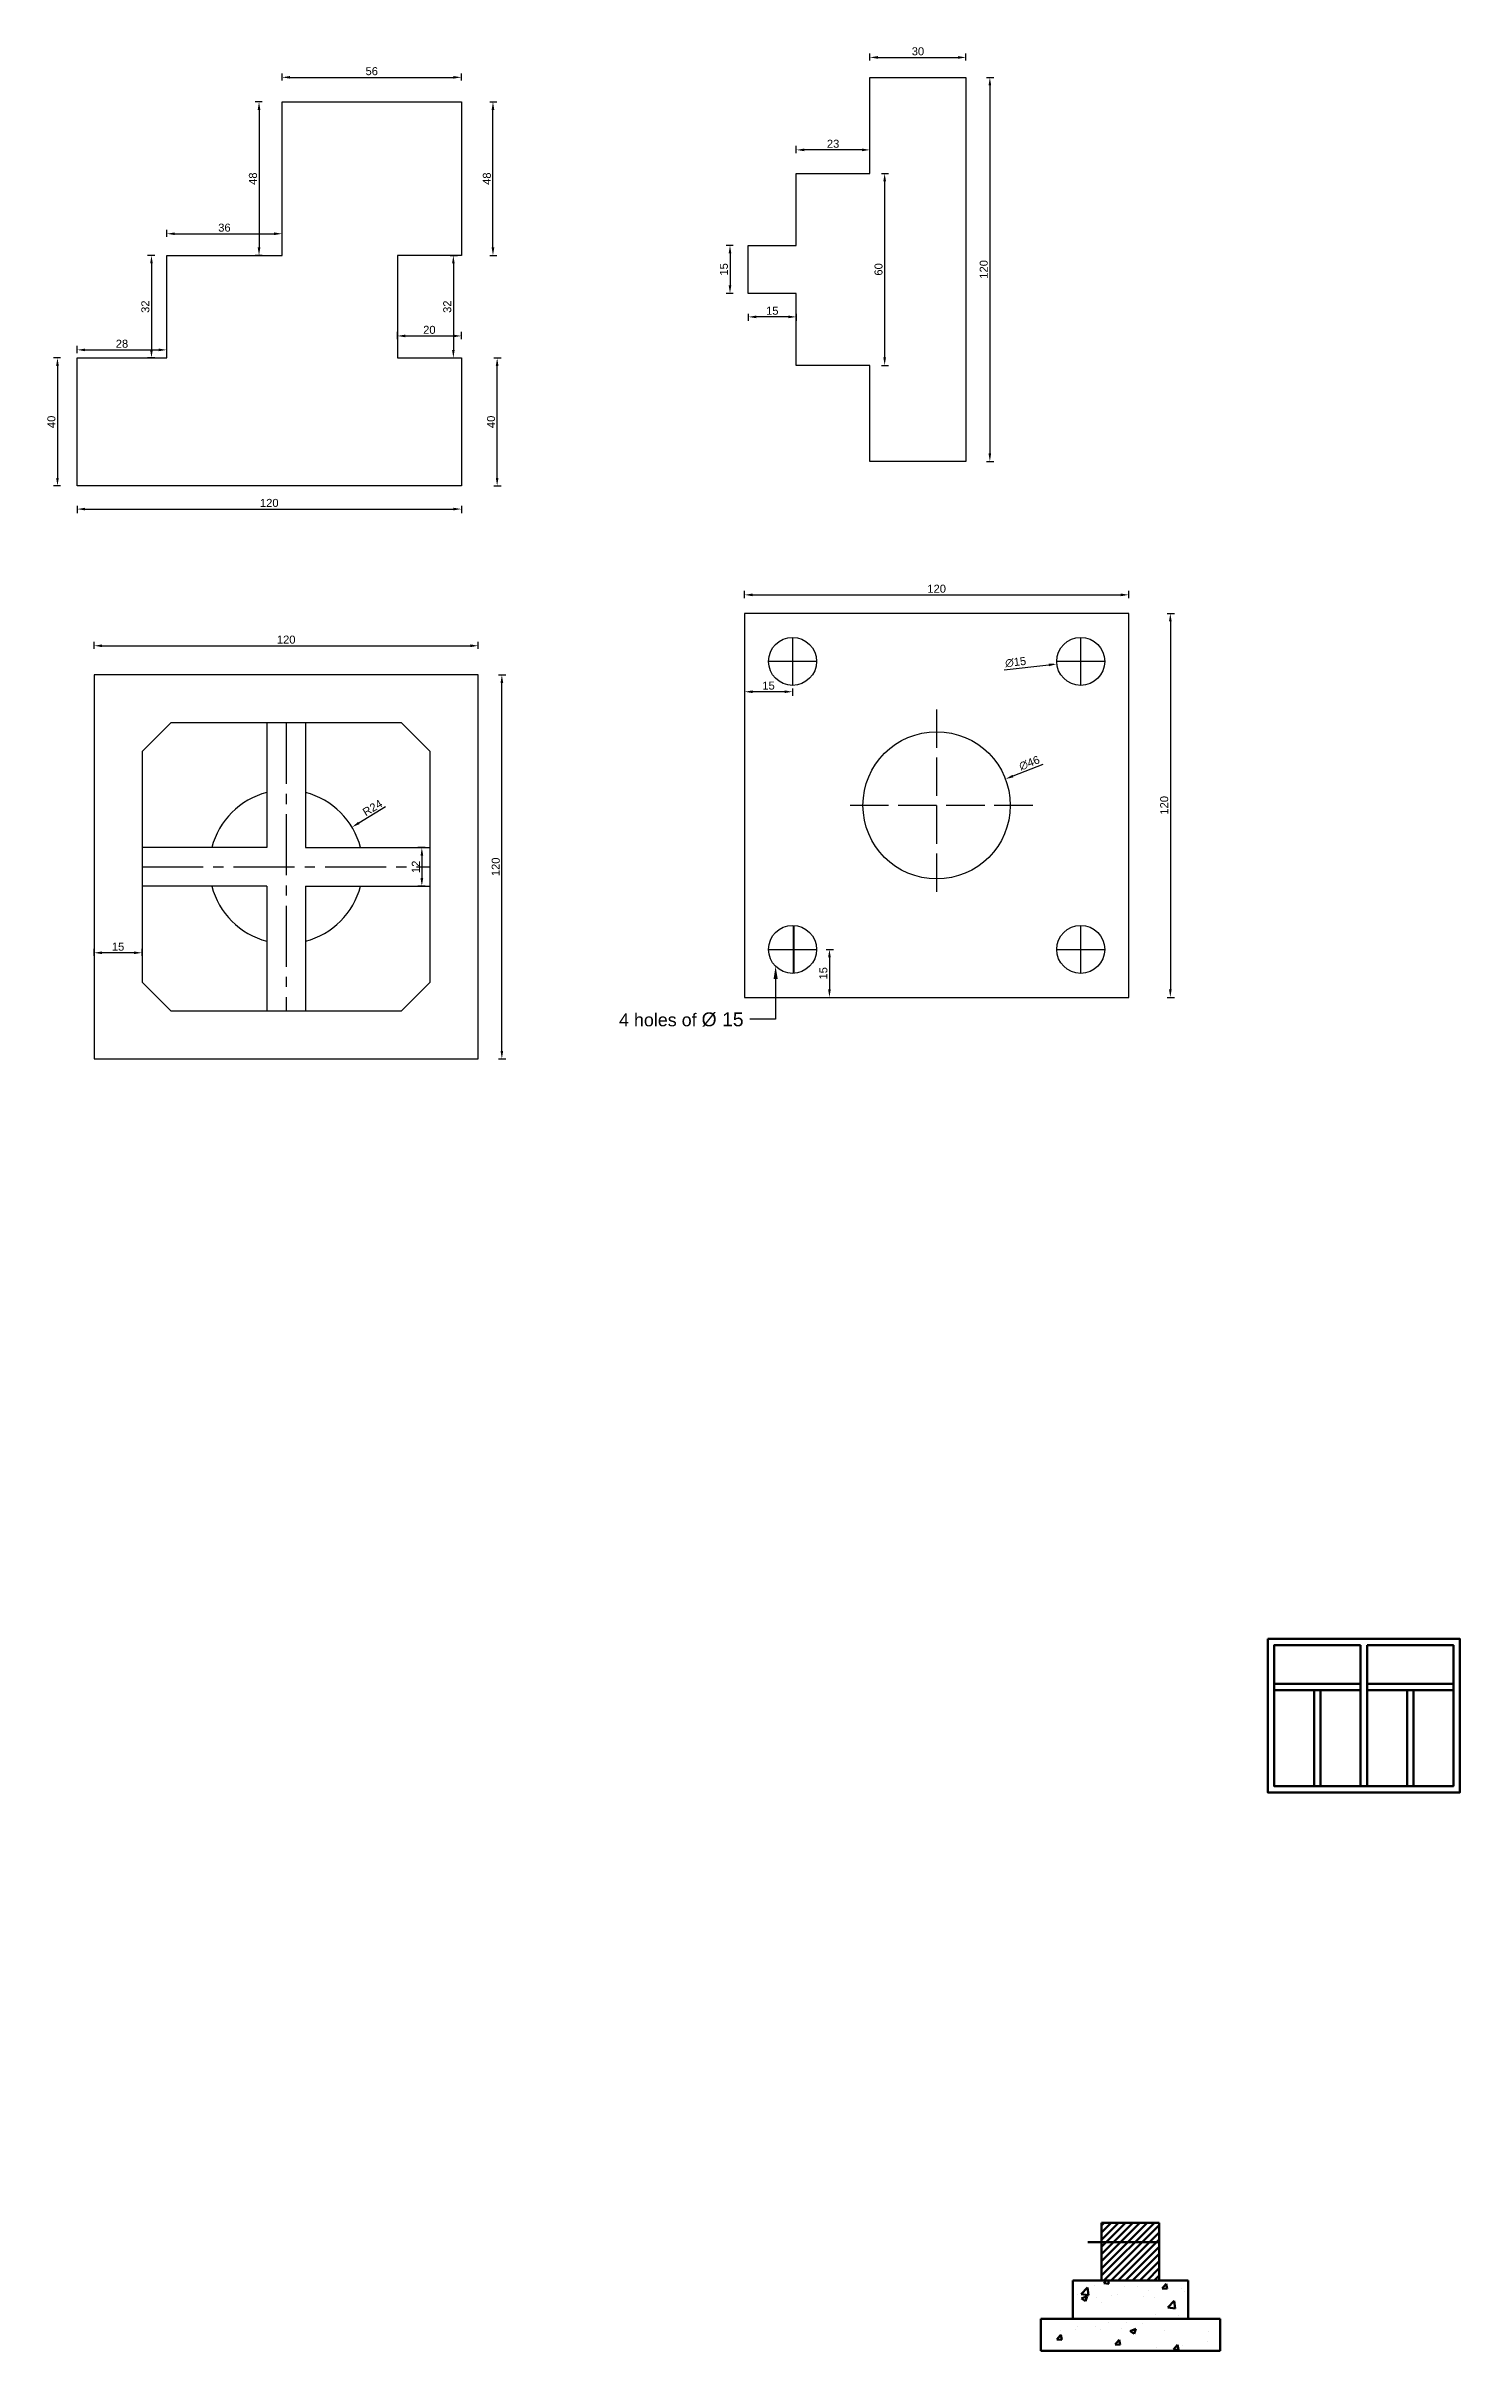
# Model space of a CAD drawing. Header units: inches. Extents: x 934 to 13503, y 40 to 6452.
# Drawn here: x 1603 to 2045, y 40 to 760 of the extents above; entities that cross this region are included whole.
import ezdxf
from ezdxf import colors
from ezdxf.entities.mleader import LeaderData, LeaderLine
from ezdxf.math import Vec2, Vec3

# ---------------------------------------------------------------- set-up
doc = ezdxf.new("R2010")
doc.units = ezdxf.units.IN
for name, pattern in [('ACAD_ISO02W100', [15, 12, -3]), ('ACAD_ISO09W100', [45, 24, -3, 6, -3, 6, -3]), ('CENTER2', [28.575, 19.05, -3.175, 3.175, -3.175])]:
    doc.linetypes.add(name, pattern=pattern)
doc.layers.add('WINDOW', color=2, linetype='Continuous')
doc.styles.get("Standard").update_dxf_attribs({"font": 'arial.ttf'})
doc.dimstyles.new('ISO-25', dxfattribs={"dimtxt": 2.5, "dimasz": 2.5, "dimexe": 1.25, "dimexo": 0.275, "dimtad": 1, "dimdsep": 46, "dimtxsty": 'Standard', "dimcen": 2.5, "dimclrd": 256, "dimadec": 0, "dimazin": 0, "dimtfac": 1, "dimtmove": 0, "dimatfit": 3, "dimfxl": 1, "dimfxlon": 1, "dimarcsym": 0})

# ---------------------------------------------------------------- blocks, each defined once
blk = doc.blocks.new('*D10')
at = {"color": 0, "lineweight": -2, "transparency": 16777216}
for p, q in [((1676.7, 749), (1676.7, 751.25)), ((1732.7, 749), (1732.7, 751.25))]:
    blk.add_line(p, q, dxfattribs=at)
at = {"lineweight": -2, "transparency": 16777216}
blk.add_line((1679.2, 750), (1730.2, 750), dxfattribs=at)
at = {"lineweight": 80, "transparency": 16777216}
for points in [[(1679.2, 750.42), (1679.2, 749.59), (1676.7, 750)], [(1730.2, 750.42), (1730.2, 749.59), (1732.7, 750)]]:
    blk.add_solid(points, dxfattribs=at)
at = {"layer": 'Defpoints', "color": 0, "lineweight": 80, "transparency": 16777216}
for p in [(1732.7, 750), (1676.7, 742.33), (1732.7, 742.33)]:
    blk.add_point(p, dxfattribs=at)
at = {"color": 0, "transparency": 16777216, "insert": (1704.7, 751.91), "char_height": 2.5, "attachment_point": 5}
blk.add_mtext('56', dxfattribs=at)
blk = doc.blocks.new('*D11')
at = {"color": 0, "lineweight": -2, "transparency": 16777216}
for p, q in [((1670.5, 742.33), (1668.25, 742.33)), ((1670.5, 694.33), (1668.25, 694.33))]:
    blk.add_line(p, q, dxfattribs=at)
at = {"lineweight": -2, "transparency": 16777216}
blk.add_line((1669.5, 739.83), (1669.5, 696.83), dxfattribs=at)
at = {"lineweight": 80, "transparency": 16777216}
for points in [[(1669.09, 739.83), (1669.92, 739.83), (1669.5, 742.33)], [(1669.09, 696.83), (1669.92, 696.83), (1669.5, 694.33)]]:
    blk.add_solid(points, dxfattribs=at)
at = {"layer": 'Defpoints', "color": 0, "lineweight": 80, "transparency": 16777216}
for p in [(1676.7, 742.33), (1669.5, 694.33), (1676.7, 694.33)]:
    blk.add_point(p, dxfattribs=at)
at = {"color": 0, "transparency": 16777216, "insert": (1667.6, 718.33), "char_height": 2.5, "attachment_point": 5, "rotation": 90}
blk.add_mtext('48', dxfattribs=at)
blk = doc.blocks.new('*D12')
at = {"color": 0, "lineweight": -2, "transparency": 16777216}
for p, q in [((1640.7, 700.12), (1640.7, 702.37)), ((1676.7, 700.12), (1676.7, 702.37))]:
    blk.add_line(p, q, dxfattribs=at)
at = {"lineweight": -2, "transparency": 16777216}
blk.add_line((1643.2, 701.12), (1674.2, 701.12), dxfattribs=at)
at = {"lineweight": 80, "transparency": 16777216}
for points in [[(1643.2, 701.54), (1643.2, 700.7), (1640.7, 701.12)], [(1674.2, 701.54), (1674.2, 700.7), (1676.7, 701.12)]]:
    blk.add_solid(points, dxfattribs=at)
at = {"layer": 'Defpoints', "color": 0, "lineweight": 80, "transparency": 16777216}
for p in [(1676.7, 701.12), (1640.7, 694.33), (1676.7, 694.33)]:
    blk.add_point(p, dxfattribs=at)
at = {"color": 0, "transparency": 16777216, "insert": (1658.7, 703.02), "char_height": 2.5, "attachment_point": 5}
blk.add_mtext('36', dxfattribs=at)
blk = doc.blocks.new('*D13')
at = {"color": 0, "lineweight": -2, "transparency": 16777216}
for p, q in [((1636.91, 694.33), (1634.66, 694.33)), ((1636.91, 662.33), (1634.66, 662.33))]:
    blk.add_line(p, q, dxfattribs=at)
at = {"lineweight": -2, "transparency": 16777216}
blk.add_line((1635.91, 691.83), (1635.91, 664.83), dxfattribs=at)
at = {"lineweight": 80, "transparency": 16777216}
for points in [[(1635.49, 691.83), (1636.32, 691.83), (1635.91, 694.33)], [(1635.49, 664.83), (1636.32, 664.83), (1635.91, 662.33)]]:
    blk.add_solid(points, dxfattribs=at)
at = {"layer": 'Defpoints', "color": 0, "lineweight": 80, "transparency": 16777216}
for p in [(1640.7, 694.33), (1635.91, 662.33), (1640.7, 662.33)]:
    blk.add_point(p, dxfattribs=at)
at = {"color": 0, "transparency": 16777216, "insert": (1634.01, 678.33), "char_height": 2.5, "attachment_point": 5, "rotation": 90}
blk.add_mtext('32', dxfattribs=at)
blk = doc.blocks.new('*D14')
at = {"color": 0, "lineweight": -2, "transparency": 16777216}
for p, q in [((1612.7, 663.83), (1612.7, 666.08)), ((1640.7, 663.83), (1640.7, 666.08))]:
    blk.add_line(p, q, dxfattribs=at)
at = {"lineweight": -2, "transparency": 16777216}
blk.add_line((1615.2, 664.83), (1638.2, 664.83), dxfattribs=at)
at = {"lineweight": 80, "transparency": 16777216}
for points in [[(1615.2, 665.24), (1615.2, 664.41), (1612.7, 664.83)], [(1638.2, 665.24), (1638.2, 664.41), (1640.7, 664.83)]]:
    blk.add_solid(points, dxfattribs=at)
at = {"layer": 'Defpoints', "color": 0, "lineweight": 80, "transparency": 16777216}
for p in [(1640.7, 664.83), (1612.7, 662.33), (1640.7, 662.33)]:
    blk.add_point(p, dxfattribs=at)
at = {"color": 0, "transparency": 16777216, "insert": (1626.7, 666.73), "char_height": 2.5, "attachment_point": 5}
blk.add_mtext('28', dxfattribs=at)
blk = doc.blocks.new('*D15')
at = {"color": 0, "lineweight": -2, "transparency": 16777216}
for p, q in [((1607.55, 662.33), (1605.3, 662.33)), ((1607.55, 622.33), (1605.3, 622.33))]:
    blk.add_line(p, q, dxfattribs=at)
at = {"lineweight": -2, "transparency": 16777216}
blk.add_line((1606.55, 659.83), (1606.55, 624.83), dxfattribs=at)
at = {"lineweight": 80, "transparency": 16777216}
for points in [[(1606.14, 659.83), (1606.97, 659.83), (1606.55, 662.33)], [(1606.14, 624.83), (1606.97, 624.83), (1606.55, 622.33)]]:
    blk.add_solid(points, dxfattribs=at)
at = {"layer": 'Defpoints', "color": 0, "lineweight": 80, "transparency": 16777216}
for p in [(1612.7, 662.33), (1606.55, 622.33), (1612.7, 622.33)]:
    blk.add_point(p, dxfattribs=at)
at = {"color": 0, "transparency": 16777216, "insert": (1604.65, 642.33), "char_height": 2.5, "attachment_point": 5, "rotation": 90}
blk.add_mtext('40', dxfattribs=at)
blk = doc.blocks.new('*D16')
at = {"color": 0, "lineweight": -2, "transparency": 16777216}
for p, q in [((1612.7, 616.08), (1612.7, 613.83)), ((1732.7, 616.08), (1732.7, 613.83))]:
    blk.add_line(p, q, dxfattribs=at)
at = {"lineweight": -2, "transparency": 16777216}
blk.add_line((1615.2, 615.08), (1730.2, 615.08), dxfattribs=at)
at = {"lineweight": 80, "transparency": 16777216}
for points in [[(1615.2, 615.5), (1615.2, 614.67), (1612.7, 615.08)], [(1730.2, 615.5), (1730.2, 614.67), (1732.7, 615.08)]]:
    blk.add_solid(points, dxfattribs=at)
at = {"layer": 'Defpoints', "color": 0, "lineweight": 80, "transparency": 16777216}
for p in [(1612.7, 622.33), (1732.7, 622.33), (1732.7, 615.08)]:
    blk.add_point(p, dxfattribs=at)
at = {"color": 0, "transparency": 16777216, "insert": (1672.7, 616.99), "char_height": 2.5, "attachment_point": 5}
blk.add_mtext('120', dxfattribs=at)
blk = doc.blocks.new('*D17')
at = {"color": 0, "lineweight": -2, "transparency": 16777216}
for p, q in [((1742.87, 662.33), (1745.12, 662.33)), ((1742.87, 622.33), (1745.12, 622.33))]:
    blk.add_line(p, q, dxfattribs=at)
at = {"lineweight": -2, "transparency": 16777216}
blk.add_line((1743.87, 624.83), (1743.87, 659.83), dxfattribs=at)
at = {"lineweight": 80, "transparency": 16777216}
for points in [[(1743.45, 659.83), (1744.28, 659.83), (1743.87, 662.33)], [(1743.45, 624.83), (1744.28, 624.83), (1743.87, 622.33)]]:
    blk.add_solid(points, dxfattribs=at)
at = {"layer": 'Defpoints', "color": 0, "lineweight": 80, "transparency": 16777216}
for p in [(1732.7, 662.33), (1743.87, 662.33), (1732.7, 622.33)]:
    blk.add_point(p, dxfattribs=at)
at = {"color": 0, "transparency": 16777216, "insert": (1741.96, 642.33), "char_height": 2.5, "attachment_point": 5, "rotation": 90}
blk.add_mtext('40', dxfattribs=at)
blk = doc.blocks.new('*D18')
at = {"color": 0, "lineweight": -2, "transparency": 16777216}
for p, q in [((1712.7, 668.18), (1712.7, 670.43)), ((1732.7, 668.18), (1732.7, 670.43))]:
    blk.add_line(p, q, dxfattribs=at)
at = {"lineweight": -2, "transparency": 16777216}
blk.add_line((1715.2, 669.18), (1730.2, 669.18), dxfattribs=at)
at = {"lineweight": 80, "transparency": 16777216}
for points in [[(1715.2, 669.6), (1715.2, 668.77), (1712.7, 669.18)], [(1730.2, 669.6), (1730.2, 668.77), (1732.7, 669.18)]]:
    blk.add_solid(points, dxfattribs=at)
at = {"layer": 'Defpoints', "color": 0, "lineweight": 80, "transparency": 16777216}
for p in [(1732.7, 669.18), (1712.7, 662.33), (1732.7, 662.33)]:
    blk.add_point(p, dxfattribs=at)
at = {"color": 0, "transparency": 16777216, "insert": (1722.7, 671.08), "char_height": 2.5, "attachment_point": 5}
blk.add_mtext('20', dxfattribs=at)
blk = doc.blocks.new('*D19')
at = {"color": 0, "lineweight": -2, "transparency": 16777216}
for p, q in [((1729.2, 694.33), (1731.45, 694.33)), ((1729.2, 662.33), (1731.45, 662.33))]:
    blk.add_line(p, q, dxfattribs=at)
at = {"lineweight": -2, "transparency": 16777216}
blk.add_line((1730.2, 691.83), (1730.2, 664.83), dxfattribs=at)
at = {"lineweight": 80, "transparency": 16777216}
for points in [[(1729.78, 691.83), (1730.61, 691.83), (1730.2, 694.33)], [(1729.78, 664.83), (1730.61, 664.83), (1730.2, 662.33)]]:
    blk.add_solid(points, dxfattribs=at)
at = {"layer": 'Defpoints', "color": 0, "lineweight": 80, "transparency": 16777216}
for p in [(1712.7, 694.33), (1712.7, 662.33), (1730.2, 662.33)]:
    blk.add_point(p, dxfattribs=at)
at = {"color": 0, "transparency": 16777216, "insert": (1728.29, 678.33), "char_height": 2.5, "attachment_point": 5, "rotation": 90}
blk.add_mtext('32', dxfattribs=at)
blk = doc.blocks.new('*D20')
at = {"color": 0, "lineweight": -2, "transparency": 16777216}
for p, q in [((1741.56, 742.33), (1743.81, 742.33)), ((1741.56, 694.33), (1743.81, 694.33))]:
    blk.add_line(p, q, dxfattribs=at)
at = {"lineweight": -2, "transparency": 16777216}
blk.add_line((1742.56, 696.83), (1742.56, 739.83), dxfattribs=at)
at = {"lineweight": 80, "transparency": 16777216}
for points in [[(1742.14, 739.83), (1742.98, 739.83), (1742.56, 742.33)], [(1742.14, 696.83), (1742.98, 696.83), (1742.56, 694.33)]]:
    blk.add_solid(points, dxfattribs=at)
at = {"layer": 'Defpoints', "color": 0, "lineweight": 80, "transparency": 16777216}
for p in [(1732.7, 742.33), (1742.56, 742.33), (1732.7, 694.33)]:
    blk.add_point(p, dxfattribs=at)
at = {"color": 0, "transparency": 16777216, "insert": (1740.66, 718.33), "char_height": 2.5, "attachment_point": 5, "rotation": 90}
blk.add_mtext('48', dxfattribs=at)
blk = doc.blocks.new('*D21')
at = {"color": 0, "lineweight": -2, "transparency": 16777216}
for p, q in [((1860.28, 755.22), (1860.28, 757.47)), ((1890.28, 755.22), (1890.28, 757.47))]:
    blk.add_line(p, q, dxfattribs=at)
at = {"lineweight": -2, "transparency": 16777216}
blk.add_line((1862.78, 756.22), (1887.78, 756.22), dxfattribs=at)
at = {"lineweight": 80, "transparency": 16777216}
for points in [[(1862.78, 756.64), (1862.78, 755.8), (1860.28, 756.22)], [(1887.78, 756.64), (1887.78, 755.8), (1890.28, 756.22)]]:
    blk.add_solid(points, dxfattribs=at)
at = {"layer": 'Defpoints', "color": 0, "lineweight": 80, "transparency": 16777216}
for p in [(1860.28, 749.98), (1890.28, 756.22), (1890.28, 749.98)]:
    blk.add_point(p, dxfattribs=at)
at = {"color": 0, "transparency": 16777216, "insert": (1875.28, 758.12), "char_height": 2.5, "attachment_point": 5}
blk.add_mtext('30', dxfattribs=at)
blk = doc.blocks.new('*D22')
at = {"color": 0, "lineweight": -2, "transparency": 16777216}
for p, q in [((1896.74, 749.98), (1898.99, 749.98)), ((1896.74, 629.98), (1898.99, 629.98))]:
    blk.add_line(p, q, dxfattribs=at)
at = {"lineweight": -2, "transparency": 16777216}
blk.add_line((1897.74, 747.48), (1897.74, 632.48), dxfattribs=at)
at = {"lineweight": 80, "transparency": 16777216}
for points in [[(1897.32, 747.48), (1898.15, 747.48), (1897.74, 749.98)], [(1897.32, 632.48), (1898.15, 632.48), (1897.74, 629.98)]]:
    blk.add_solid(points, dxfattribs=at)
at = {"layer": 'Defpoints', "color": 0, "lineweight": 80, "transparency": 16777216}
for p in [(1890.28, 749.98), (1890.28, 629.98), (1897.74, 629.98)]:
    blk.add_point(p, dxfattribs=at)
at = {"color": 0, "transparency": 16777216, "insert": (1895.84, 689.98), "char_height": 2.5, "attachment_point": 5, "rotation": 90}
blk.add_mtext('120', dxfattribs=at)
blk = doc.blocks.new('*D23')
at = {"color": 0, "lineweight": -2, "transparency": 16777216}
for p, q in [((1863.88, 719.98), (1866.13, 719.98)), ((1863.88, 659.98), (1866.13, 659.98))]:
    blk.add_line(p, q, dxfattribs=at)
at = {"lineweight": -2, "transparency": 16777216}
blk.add_line((1864.88, 717.48), (1864.88, 662.48), dxfattribs=at)
at = {"lineweight": 80, "transparency": 16777216}
for points in [[(1864.47, 717.48), (1865.3, 717.48), (1864.88, 719.98)], [(1864.47, 662.48), (1865.3, 662.48), (1864.88, 659.98)]]:
    blk.add_solid(points, dxfattribs=at)
at = {"layer": 'Defpoints', "color": 0, "lineweight": 80, "transparency": 16777216}
for p in [(1860.28, 719.98), (1860.28, 659.98), (1864.88, 659.98)]:
    blk.add_point(p, dxfattribs=at)
at = {"color": 0, "transparency": 16777216, "insert": (1862.98, 689.98), "char_height": 2.5, "attachment_point": 5, "rotation": 90}
blk.add_mtext('60', dxfattribs=at)
blk = doc.blocks.new('*D24')
at = {"color": 0, "lineweight": -2, "transparency": 16777216}
for p, q in [((1822.28, 676.14), (1822.28, 673.89)), ((1837.28, 676.14), (1837.28, 673.89))]:
    blk.add_line(p, q, dxfattribs=at)
at = {"lineweight": -2, "transparency": 16777216}
blk.add_line((1834.78, 675.14), (1824.78, 675.14), dxfattribs=at)
at = {"lineweight": 80, "transparency": 16777216}
for points in [[(1824.78, 675.55), (1824.78, 674.72), (1822.28, 675.14)], [(1834.78, 675.55), (1834.78, 674.72), (1837.28, 675.14)]]:
    blk.add_solid(points, dxfattribs=at)
at = {"layer": 'Defpoints', "color": 0, "lineweight": 80, "transparency": 16777216}
for p in [(1822.28, 682.48), (1837.28, 682.48), (1822.28, 675.14)]:
    blk.add_point(p, dxfattribs=at)
at = {"color": 0, "transparency": 16777216, "insert": (1829.78, 677.04), "char_height": 2.5, "attachment_point": 5}
blk.add_mtext('15', dxfattribs=at)
blk = doc.blocks.new('*D25')
at = {"color": 0, "lineweight": -2, "transparency": 16777216}
for p, q in [((1817.59, 697.48), (1815.34, 697.48)), ((1817.59, 682.48), (1815.34, 682.48))]:
    blk.add_line(p, q, dxfattribs=at)
at = {"lineweight": -2, "transparency": 16777216}
blk.add_line((1816.59, 694.98), (1816.59, 684.98), dxfattribs=at)
at = {"lineweight": 80, "transparency": 16777216}
for points in [[(1816.17, 694.98), (1817, 694.98), (1816.59, 697.48)], [(1816.17, 684.98), (1817, 684.98), (1816.59, 682.48)]]:
    blk.add_solid(points, dxfattribs=at)
at = {"layer": 'Defpoints', "color": 0, "lineweight": 80, "transparency": 16777216}
for p in [(1822.28, 697.48), (1816.59, 682.48), (1822.28, 682.48)]:
    blk.add_point(p, dxfattribs=at)
at = {"color": 0, "transparency": 16777216, "insert": (1814.69, 689.98), "char_height": 2.5, "attachment_point": 5, "rotation": 90}
blk.add_mtext('15', dxfattribs=at)
blk = doc.blocks.new('*D26')
at = {"color": 0, "lineweight": -2, "transparency": 16777216}
for p, q in [((1837.28, 726.33), (1837.28, 728.58)), ((1860.28, 726.33), (1860.28, 728.58))]:
    blk.add_line(p, q, dxfattribs=at)
at = {"lineweight": -2, "transparency": 16777216}
blk.add_line((1857.78, 727.33), (1839.78, 727.33), dxfattribs=at)
at = {"lineweight": 80, "transparency": 16777216}
for points in [[(1839.78, 727.75), (1839.78, 726.91), (1837.28, 727.33)], [(1857.78, 727.75), (1857.78, 726.91), (1860.28, 727.33)]]:
    blk.add_solid(points, dxfattribs=at)
at = {"layer": 'Defpoints', "color": 0, "lineweight": 80, "transparency": 16777216}
for p in [(1837.28, 727.33), (1837.28, 719.98), (1860.28, 719.98)]:
    blk.add_point(p, dxfattribs=at)
at = {"color": 0, "transparency": 16777216, "insert": (1848.78, 729.23), "char_height": 2.5, "attachment_point": 5}
blk.add_mtext('23', dxfattribs=at)
blk = doc.blocks.new('*D63')
at = {"color": 0, "lineweight": -2, "transparency": 16777216}
for p, q in [((1617.98, 571.37), (1617.98, 573.62)), ((1737.98, 571.37), (1737.98, 573.62))]:
    blk.add_line(p, q, dxfattribs=at)
at = {"lineweight": -2, "transparency": 16777216}
blk.add_line((1620.48, 572.37), (1735.48, 572.37), dxfattribs=at)
at = {"lineweight": 80, "transparency": 16777216}
for points in [[(1620.48, 572.79), (1620.48, 571.95), (1617.98, 572.37)], [(1735.48, 572.79), (1735.48, 571.95), (1737.98, 572.37)]]:
    blk.add_solid(points, dxfattribs=at)
at = {"layer": 'Defpoints', "color": 0, "lineweight": 80, "transparency": 16777216}
for p in [(1737.98, 572.37), (1617.98, 563.28), (1737.98, 563.28)]:
    blk.add_point(p, dxfattribs=at)
at = {"color": 0, "transparency": 16777216, "insert": (1677.98, 574.27), "char_height": 2.5, "attachment_point": 5}
blk.add_mtext('120', dxfattribs=at)
blk = doc.blocks.new('*D64')
at = {"color": 0, "lineweight": -2, "transparency": 16777216}
for p, q in [((1744.33, 563.28), (1746.58, 563.28)), ((1744.33, 443.28), (1746.58, 443.28))]:
    blk.add_line(p, q, dxfattribs=at)
at = {"lineweight": -2, "transparency": 16777216}
blk.add_line((1745.33, 445.78), (1745.33, 560.78), dxfattribs=at)
at = {"lineweight": 80, "transparency": 16777216}
for points in [[(1744.92, 560.78), (1745.75, 560.78), (1745.33, 563.28)], [(1744.92, 445.78), (1745.75, 445.78), (1745.33, 443.28)]]:
    blk.add_solid(points, dxfattribs=at)
at = {"layer": 'Defpoints', "color": 0, "lineweight": 80, "transparency": 16777216}
for p in [(1737.98, 563.28), (1745.33, 563.28), (1737.98, 443.28)]:
    blk.add_point(p, dxfattribs=at)
at = {"color": 0, "transparency": 16777216, "insert": (1743.43, 503.28), "char_height": 2.5, "attachment_point": 5, "rotation": 90}
blk.add_mtext('120', dxfattribs=at)
blk = doc.blocks.new('*D65')
at = {"color": 0, "lineweight": -2, "transparency": 16777216}
for p, q in [((1721.35, 509.28), (1719.1, 509.28)), ((1721.35, 497.28), (1719.1, 497.28))]:
    blk.add_line(p, q, dxfattribs=at)
at = {"lineweight": -2, "transparency": 16777216}
blk.add_line((1720.35, 506.78), (1720.35, 499.78), dxfattribs=at)
at = {"lineweight": 80, "transparency": 16777216}
for points in [[(1719.94, 506.78), (1720.77, 506.78), (1720.35, 509.28)], [(1719.94, 499.78), (1720.77, 499.78), (1720.35, 497.28)]]:
    blk.add_solid(points, dxfattribs=at)
at = {"layer": 'Defpoints', "color": 0, "lineweight": 80, "transparency": 16777216}
for p in [(1722.98, 509.28), (1720.35, 497.28), (1722.98, 497.28)]:
    blk.add_point(p, dxfattribs=at)
at = {"color": 0, "transparency": 16777216, "insert": (1718.47, 503.28), "char_height": 2.5, "attachment_point": 5, "rotation": 90}
blk.add_mtext('12', dxfattribs=at)
blk = doc.blocks.new('*D66')
at = {"color": 0, "lineweight": -2, "transparency": 16777216}
for p, q in [((1617.98, 475.42), (1617.98, 477.67)), ((1632.98, 475.42), (1632.98, 477.67))]:
    blk.add_line(p, q, dxfattribs=at)
at = {"lineweight": -2, "transparency": 16777216}
blk.add_line((1630.48, 476.42), (1620.48, 476.42), dxfattribs=at)
at = {"lineweight": 80, "transparency": 16777216}
for points in [[(1620.48, 476.84), (1620.48, 476.01), (1617.98, 476.42)], [(1630.48, 476.84), (1630.48, 476.01), (1632.98, 476.42)]]:
    blk.add_solid(points, dxfattribs=at)
at = {"layer": 'Defpoints', "color": 0, "lineweight": 80, "transparency": 16777216}
for p in [(1617.98, 476.42), (1617.98, 467.28), (1632.98, 467.28)]:
    blk.add_point(p, dxfattribs=at)
at = {"color": 0, "transparency": 16777216, "insert": (1625.48, 478.32), "char_height": 2.5, "attachment_point": 5}
blk.add_mtext('15', dxfattribs=at)
blk = doc.blocks.new('*D67')
at = {"color": 0, "lineweight": -2, "transparency": 16777216}
for p, q in [((1821.12, 587.28), (1821.12, 589.53)), ((1941.12, 587.28), (1941.12, 589.53))]:
    blk.add_line(p, q, dxfattribs=at)
at = {"lineweight": -2, "transparency": 16777216}
blk.add_line((1823.62, 588.28), (1938.62, 588.28), dxfattribs=at)
at = {"lineweight": 80, "transparency": 16777216}
for points in [[(1823.62, 588.69), (1823.62, 587.86), (1821.12, 588.28)], [(1938.62, 588.69), (1938.62, 587.86), (1941.12, 588.28)]]:
    blk.add_solid(points, dxfattribs=at)
at = {"layer": 'Defpoints', "color": 0, "lineweight": 80, "transparency": 16777216}
for p in [(1941.12, 588.28), (1821.12, 582.5), (1941.12, 582.5)]:
    blk.add_point(p, dxfattribs=at)
at = {"color": 0, "transparency": 16777216, "insert": (1881.12, 590.18), "char_height": 2.5, "attachment_point": 5}
blk.add_mtext('120', dxfattribs=at)
blk = doc.blocks.new('*D68')
at = {"color": 0, "lineweight": -2, "transparency": 16777216}
for p, q in [((1953.11, 582.5), (1955.36, 582.5)), ((1953.11, 462.5), (1955.36, 462.5))]:
    blk.add_line(p, q, dxfattribs=at)
at = {"lineweight": -2, "transparency": 16777216}
blk.add_line((1954.11, 580), (1954.11, 465), dxfattribs=at)
at = {"lineweight": 80, "transparency": 16777216}
for points in [[(1953.69, 580), (1954.52, 580), (1954.11, 582.5)], [(1953.69, 465), (1954.52, 465), (1954.11, 462.5)]]:
    blk.add_solid(points, dxfattribs=at)
at = {"layer": 'Defpoints', "color": 0, "lineweight": 80, "transparency": 16777216}
for p in [(1941.12, 582.5), (1941.12, 462.5), (1954.11, 462.5)]:
    blk.add_point(p, dxfattribs=at)
at = {"color": 0, "transparency": 16777216, "insert": (1952.2, 522.5), "char_height": 2.5, "attachment_point": 5, "rotation": 90}
blk.add_mtext('120', dxfattribs=at)
blk = doc.blocks.new('*D69')
at = {"color": 0, "lineweight": -2, "transparency": 16777216}
for p, q in [((1846.64, 477.5), (1848.89, 477.5)), ((1846.64, 462.5), (1848.89, 462.5))]:
    blk.add_line(p, q, dxfattribs=at)
at = {"lineweight": -2, "transparency": 16777216}
blk.add_line((1847.64, 475), (1847.64, 465), dxfattribs=at)
at = {"lineweight": 80, "transparency": 16777216}
for points in [[(1847.22, 475), (1848.06, 475), (1847.64, 477.5)], [(1847.22, 465), (1848.06, 465), (1847.64, 462.5)]]:
    blk.add_solid(points, dxfattribs=at)
at = {"layer": 'Defpoints', "color": 0, "lineweight": 80, "transparency": 16777216}
for p in [(1836.12, 477.5), (1836.12, 462.5), (1847.64, 462.5)]:
    blk.add_point(p, dxfattribs=at)
at = {"color": 0, "transparency": 16777216, "insert": (1845.74, 470), "char_height": 2.5, "attachment_point": 5, "rotation": 90}
blk.add_mtext('15', dxfattribs=at)
blk = doc.blocks.new('*D70')
at = {"color": 0, "lineweight": -2, "transparency": 16777216}
for p, q in [((1821.12, 559), (1821.12, 556.75)), ((1836.12, 559), (1836.12, 556.75))]:
    blk.add_line(p, q, dxfattribs=at)
at = {"lineweight": -2, "transparency": 16777216}
blk.add_line((1833.62, 558), (1823.62, 558), dxfattribs=at)
at = {"lineweight": 80, "transparency": 16777216}
for points in [[(1823.62, 558.42), (1823.62, 557.58), (1821.12, 558)], [(1833.62, 558.42), (1833.62, 557.58), (1836.12, 558)]]:
    blk.add_solid(points, dxfattribs=at)
at = {"layer": 'Defpoints', "color": 0, "lineweight": 80, "transparency": 16777216}
for p in [(1821.12, 567.5), (1836.12, 567.5), (1821.12, 558)]:
    blk.add_point(p, dxfattribs=at)
at = {"color": 0, "transparency": 16777216, "insert": (1828.62, 559.9), "char_height": 2.5, "attachment_point": 5}
blk.add_mtext('15', dxfattribs=at)

msp = doc.modelspace()

# ---------------------------------------------------------------- linework, layer by layer
for p, q in [((1860.284, 749.982), (1890.284, 749.982)), ((1860.284, 719.982), (1860.284, 749.982)), ((1890.284, 749.982), (1890.284, 629.982)), ((1676.695, 742.326), (1732.695, 742.326)), ((1676.695, 694.326), (1676.695, 742.326)), ((1732.695, 742.326), (1732.695, 694.326)), ((1837.284, 697.482), (1837.284, 719.982)), ((1837.284, 719.982), (1860.284, 719.982)), ((1640.695, 662.326), (1640.695, 694.326)), ((1640.695, 694.326), (1676.695, 694.326)), ((1732.695, 694.326), (1712.695, 694.326)), ((1712.695, 694.326), (1712.695, 662.326)), ((1822.284, 682.482), (1822.284, 697.482)), ((1822.284, 697.482), (1837.284, 697.482)), ((1837.284, 682.482), (1822.284, 682.482)), ((1837.284, 659.982), (1837.284, 682.482)), ((1612.695, 622.326), (1612.695, 662.326)), ((1612.695, 662.326), (1640.695, 662.326)), ((1712.695, 662.326), (1732.695, 662.326)), ((1732.695, 662.326), (1732.695, 622.326)), ((1860.284, 659.982), (1837.284, 659.982)), ((1860.284, 629.982), (1860.284, 659.982)), ((1890.284, 629.982), (1860.284, 629.982)), ((1732.695, 622.326), (1612.695, 622.326)), ((1941.119, 582.496), (1821.119, 582.496)), ((1821.119, 582.496), (1821.119, 462.496)), ((1941.119, 462.496), (1941.119, 582.496)), ((1902.244, 564.849), (1916.18, 566.394)), ((1671.98, 548.283), (1671.98, 509.283)), ((1683.98, 548.283), (1683.98, 509.283)), ((1914.312, 535.221), (1904.929, 531.624)), ((1708.983, 521.997), (1700.667, 516.977)), ((1671.98, 509.283), (1632.98, 509.283)), ((1683.98, 509.283), (1722.98, 509.283)), ((1671.98, 497.283), (1632.98, 497.283)), ((1671.98, 497.283), (1671.98, 458.283)), ((1683.98, 497.283), (1722.98, 497.283)), ((1683.98, 497.283), (1683.98, 458.283)), ((1821.119, 462.496), (1941.119, 462.496))]:
    msp.add_line(p, q)
at = {"linetype": 'ACAD_ISO09W100'}
for p, q in [((1836.119, 574.996), (1836.119, 559.996)), ((1926.119, 559.996), (1926.119, 574.996)), ((1843.619, 567.496), (1828.619, 567.496)), ((1933.619, 567.496), (1918.619, 567.496)), ((1926.119, 469.996), (1926.119, 484.996)), ((1828.619, 477.496), (1843.619, 477.496)), ((1918.619, 477.496), (1933.619, 477.496))]:
    msp.add_line(p, q, dxfattribs=at)
at = {"linetype": 'CENTER2'}
for p, q in [((1677.98, 548.283), (1677.98, 458.283)), ((1632.98, 503.283), (1722.98, 503.283))]:
    msp.add_line(p, q, dxfattribs=at)
at = {"lineweight": 40}
msp.add_line((1836.547, 470.008), (1836.547, 484.983), dxfattribs=at)
at = {"color": 0, "lineweight": 80}
for p, q in [((2013.524, 260.029, 548.115), (2013.524, 216.029, 548.115)), ((2015.524, 260.029, 548.115), (2015.524, 216.029, 548.115)), ((1986.524, 247.98, 548.115), (2013.524, 247.98, 548.115)), ((1986.524, 245.98, 548.115), (2013.524, 245.98, 548.115)), ((1999.024, 245.98, 548.115), (1999.024, 216.029, 548.115)), ((2001.024, 245.98, 548.115), (2001.024, 216.029, 548.115)), ((2015.524, 247.98, 548.115), (2042.524, 247.98, 548.115)), ((2015.524, 245.98, 548.115), (2042.524, 245.98, 548.115)), ((2028.024, 245.98, 548.115), (2028.024, 216.029, 548.115)), ((2030.024, 245.98, 548.115), (2030.024, 216.029, 548.115))]:
    msp.add_line(p, q, dxfattribs=at)
for points in [[(1617.98, 443.283), (1737.98, 443.283), (1737.98, 563.283), (1617.98, 563.283)], [(1641.98, 458.283), (1713.98, 458.283), (1722.98, 467.283), (1722.98, 539.283), (1713.98, 548.283), (1641.98, 548.283), (1632.98, 539.283), (1632.98, 467.283)]]:
    msp.add_lwpolyline(points, close=True)
at = {"linetype": 'ACAD_ISO02W100'}
for points in [[(1881.119, 552.496), (1881.119, 522.496), (1881.119, 492.496)], [(1911.119, 522.496), (1881.119, 522.496), (1851.119, 522.496)]]:
    msp.add_lwpolyline(points, dxfattribs=at)
at = {"color": 0, "lineweight": 80, "elevation": 548.115}
msp.add_lwpolyline([(1984.524, 262.029), (2044.524, 262.029), (2044.524, 214.029), (1984.524, 214.029)], close=True, dxfattribs=at)
msp.add_lwpolyline([(2015.524, 260.029), (2042.524, 260.029), (2042.524, 216.029), (1986.524, 216.029), (1986.524, 260.029), (2013.524, 260.029)], dxfattribs=at)
for centre, radius in [((1836.119, 567.496), 7.5), ((1926.119, 567.496), 7.5), ((1881.119, 522.496), 23), ((1836.119, 477.496), 7.5), ((1926.119, 477.496), 7.5)]:
    msp.add_circle(centre, radius)
for start, end in [(104.477512, 165.522488), (14.477512, 75.522488), (194.477512, 255.522488), (284.477512, 345.522488)]:
    msp.add_arc((1677.98, 503.283), 24, start, end)
for points in [[(1916.134, 566.808), (1916.226, 565.98), (1918.664, 566.669)], [(1904.78, 532.013), (1905.078, 531.235), (1902.595, 530.729)], [(1700.452, 517.334), (1700.883, 516.621), (1698.527, 515.685)]]:
    msp.add_solid(points)
at = {"layer": 'WINDOW', "color": 0, "lineweight": 80}
for p, q in [((1932.627, 79.51), (1950.627, 79.51)), ((1932.627, 61.51), (1932.627, 79.51)), ((1950.627, 79.51), (1950.627, 61.51)), ((1950.627, 73.51), (1928.368, 73.51)), ((1950.627, 61.51), (1950.627, 73.51)), ((1941.627, 61.51), (1923.627, 61.51)), ((1923.627, 61.51), (1923.627, 49.51)), ((1950.627, 61.51), (1932.627, 61.51)), ((1941.627, 61.51), (1959.627, 61.51)), ((1959.627, 61.51), (1959.627, 49.51)), ((1941.627, 49.51), (1913.627, 49.51)), ((1913.627, 49.51), (1913.627, 39.51)), ((1959.627, 49.51), (1923.627, 49.51)), ((1941.627, 49.51), (1969.627, 49.51)), ((1969.627, 49.51), (1969.627, 39.51)), ((1969.627, 39.51), (1913.627, 39.51))]:
    msp.add_line(p, q, dxfattribs=at)
at = {"layer": 'WINDOW', "color": 0, "linetype": 'Continuous', "lineweight": 80, "transparency": 33554687}
for p, q in [((1932.627, 78.747), (1933.39, 79.51)), ((1932.627, 76.502), (1935.635, 79.51)), ((1932.627, 74.257), (1937.88, 79.51)), ((1932.627, 72.012), (1940.125, 79.51)), ((1932.627, 69.767), (1942.37, 79.51)), ((1932.627, 67.522), (1944.615, 79.51)), ((1932.627, 65.277), (1946.86, 79.51)), ((1932.627, 63.032), (1949.105, 79.51)), ((1933.35, 61.51), (1950.627, 78.787)), ((1935.595, 61.51), (1950.627, 76.542)), ((1937.84, 61.51), (1950.627, 74.296)), ((1940.086, 61.51), (1950.627, 72.051)), ((1942.331, 61.51), (1950.627, 69.806)), ((1944.576, 61.51), (1950.627, 67.561)), ((1946.821, 61.51), (1950.627, 65.316)), ((1926.255, 57.267), (1928.233, 59.329)), ((1928.512, 56.916), (1928.232, 59.328)), ((1930.315, 60.083), (1930.315, 60.083)), ((1933.355, 60.632), (1934.092, 61.51)), ((1933.355, 60.631), (1934.873, 60.499)), ((1934.865, 60.497), (1934.678, 61.51)), ((1939.828, 59.763), (1939.828, 59.763)), ((1943.874, 59.51), (1943.874, 59.51)), ((1947.172, 58.38), (1947.172, 58.38)), ((1949.066, 61.51), (1950.627, 63.071)), ((1951.573, 59.038), (1952.798, 60.497)), ((1951.573, 59.038), (1953.092, 58.905)), ((1953.083, 58.903), (1952.789, 60.495)), ((1957.433, 58.937), (1957.433, 58.937)), ((1958.526, 58.068), (1958.526, 58.068)), ((1925.015, 57.22), (1925.015, 57.22)), ((1926.254, 57.27), (1928.513, 56.919)), ((1926.392, 55.922), (1927.655, 55.069)), ((1926.393, 55.923), (1928.171, 56.606)), ((1927.655, 55.069), (1928.17, 56.604)), ((1931.193, 56.277), (1931.193, 56.277)), ((1932.655, 54.653), (1932.655, 54.653)), ((1935.67, 56.671), (1935.67, 56.671)), ((1937.552, 57.114), (1937.552, 57.114)), ((1945.696, 56.442), (1945.696, 56.442)), ((1949.229, 56.098), (1949.229, 56.098)), ((1949.528, 50.874), (1949.528, 50.874)), ((1953.362, 53.066), (1955.621, 52.715)), ((1953.363, 53.063), (1955.341, 55.124)), ((1955.62, 52.712), (1955.339, 55.124)), ((1956.531, 50.474), (1956.531, 50.474)), ((1918.661, 43.12), (1919.885, 44.579)), ((1919.154, 44.293), (1919.154, 44.293)), ((1920.171, 42.985), (1919.877, 44.577)), ((1919.903, 45.789), (1919.903, 45.789)), ((1924.511, 46.259), (1924.511, 46.259)), ((1925.262, 47.171), (1925.262, 47.171)), ((1930.87, 47.096), (1930.87, 47.096)), ((1932.346, 46.198), (1932.346, 46.198)), ((1934.716, 48.332), (1934.716, 48.332)), ((1938.821, 46.599), (1938.821, 46.599)), ((1940.49, 48.362), (1940.49, 48.362)), ((1941.553, 45.695), (1942.817, 44.843)), ((1941.554, 45.696), (1943.332, 46.379)), ((1942.817, 44.843), (1943.332, 46.378)), ((1945.387, 47.986), (1945.387, 47.986)), ((1952.38, 46.026), (1952.38, 46.026)), ((1958.217, 49.612), (1958.217, 49.612)), ((1965.939, 45.453), (1965.939, 45.453)), ((1918.661, 43.12), (1920.179, 42.987)), ((1936.879, 41.526), (1938.104, 42.985)), ((1936.879, 41.526), (1938.397, 41.393)), ((1938.389, 41.391), (1938.095, 42.984)), ((1945.079, 39.531), (1945.079, 39.531)), ((1949.849, 40.456), (1949.849, 40.456)), ((1955.098, 39.932), (1956.322, 41.391)), ((1955.098, 39.932), (1956.616, 39.799)), ((1956.208, 41.293), (1956.208, 41.293)), ((1956.607, 39.797), (1956.314, 41.39)), ((1957.908, 41.157), (1957.908, 41.157)), ((1965.828, 42.56), (1965.828, 42.56))]:
    msp.add_line(p, q, dxfattribs=at)

# ---------------------------------------------------------------- texts
at = {"char_height": 2.5, "attachment_point": 5}
for s, insert, rotation in [('∅15', (1905.788, 567.225), 6.325938), ('∅46', (1910.082, 535.711), 20.975478), ('R24', (1704.924, 521.743), 31.115058)]:
    msp.add_mtext(s, dxfattribs=dict(at, insert=insert, rotation=rotation))

# ---------------------------------------------------------------- dimensions: what is measured, and where the dimension line sits
for base, p1, p2, picture, middle in [((1890.284, 756.22), (1860.284, 749.982), (1890.284, 749.982), '*D21', (1875.284, 758.122)), ((1732.695, 750.004), (1676.695, 742.326), (1732.695, 742.326), '*D10', (1704.695, 751.906)), ((1837.284, 727.332), (1860.284, 719.982), (1837.284, 719.982), '*D26', (1848.784, 729.234)), ((1676.695, 701.12), (1640.695, 694.326), (1676.695, 694.326), '*D12', (1658.695, 703.023)), ((1822.284, 675.136), (1837.284, 682.482), (1822.284, 682.482), '*D24', (1829.784, 677.037)), ((1732.695, 669.183), (1712.695, 662.326), (1732.695, 662.326), '*D18', (1722.695, 671.084)), ((1640.695, 664.826), (1612.695, 662.326), (1640.695, 662.326), '*D14', (1626.695, 666.728)), ((1732.695, 615.085), (1612.695, 622.326), (1732.695, 622.326), '*D16', (1672.695, 616.986)), ((1941.119, 588.277), (1821.119, 582.496), (1941.119, 582.496), '*D67', (1881.119, 590.178)), ((1737.98, 572.369), (1617.98, 563.283), (1737.98, 563.283), '*D63', (1677.98, 574.271)), ((1821.119, 557.999), (1836.119, 567.496), (1821.119, 567.496), '*D70', (1828.619, 559.9)), ((1617.98, 476.423), (1632.98, 467.283), (1617.98, 467.283), '*D66', (1625.48, 478.325))]:
    dim = msp.add_linear_dim(base=base, p1=p1, p2=p2, dimstyle='ISO-25')
    dim.commit()
    dim.dimension.update_dxf_attribs({"geometry": picture, "text_midpoint": middle})
for base, p1, p2, picture, middle in [((1897.738, 629.982), (1890.284, 749.982), (1890.284, 629.982), '*D22', (1895.836, 689.982)), ((1669.502, 694.326), (1676.695, 742.326), (1676.695, 694.326), '*D11', (1667.6, 718.326)), ((1742.562, 742.326), (1732.695, 694.326), (1732.695, 742.326), '*D20', (1740.66, 718.326)), ((1864.884, 659.982), (1860.284, 719.982), (1860.284, 659.982), '*D23', (1862.982, 689.982)), ((1635.907, 662.326), (1640.695, 694.326), (1640.695, 662.326), '*D13', (1634.005, 678.326)), ((1730.195, 662.326), (1712.695, 694.326), (1712.695, 662.326), '*D19', (1728.293, 678.326)), ((1816.588, 682.482), (1822.284, 697.482), (1822.284, 682.482), '*D25', (1814.686, 689.982)), ((1606.553, 622.326), (1612.695, 662.326), (1612.695, 622.326), '*D15', (1604.652, 642.326)), ((1743.866, 662.326), (1732.695, 622.326), (1732.695, 662.326), '*D17', (1741.965, 642.326)), ((1954.106, 462.496), (1941.119, 582.496), (1941.119, 462.496), '*D68', (1952.204, 522.496)), ((1745.332, 563.283), (1737.98, 443.283), (1737.98, 563.283), '*D64', (1743.431, 503.283)), ((1720.353, 497.283), (1722.98, 509.283), (1722.98, 497.283), '*D65', (1718.473, 503.283)), ((1847.639, 462.496), (1836.119, 477.496), (1836.119, 462.496), '*D69', (1845.738, 469.996))]:
    dim = msp.add_linear_dim(base=base, p1=p1, p2=p2, angle=90, dimstyle='ISO-25')
    dim.commit()
    dim.dimension.update_dxf_attribs({"geometry": picture, "text_midpoint": middle})

# ---------------------------------------------------------------- leaders
at = {"lineweight": 80}
ml = msp.add_multileader_mtext('Standard', dxfattribs=at)
ml.set_content('4 holes of {\\H1.08333x;\\C256;Ø 15}', color=256)
ml.set_leader_properties()
ml.build(insert=Vec2(0, 0))
ctx = ml.context
ctx.base_point, ctx.plane_origin = Vec3(1780.235, 455.702), Vec3(1830.83, 472.178)
ctx.text_align_type = 2
notes = []
notes.append((ctx, [(0, (1, 1, 0), (1830.83, 455.702), (-1, 0), 8, [(0, [(1830.83, 472.178)], 0, [])])]))
ctx.mtext.insert, ctx.mtext.alignment, ctx.mtext.flow_direction = Vec3(1820.83, 457.789), 3, 5
for ctx, leaders in notes:
    for number, flags, end, landing, length, lines in leaders:
        leader = LeaderData()
        leader.index, (leader.has_last_leader_line, leader.has_dogleg_vector, leader.attachment_direction) = number, flags
        leader.last_leader_point, leader.dogleg_vector, leader.dogleg_length = Vec3(end), Vec3(landing), length
        for number, points, colour, breaks in lines:
            line = LeaderLine()
            line.index, line.vertices, line.color, line.breaks = number, Vec3.list(points), colors.encode_raw_color(colour), breaks
            leader.lines.append(line)
        ctx.leaders.append(leader)

doc.saveas('drawing.dxf')
